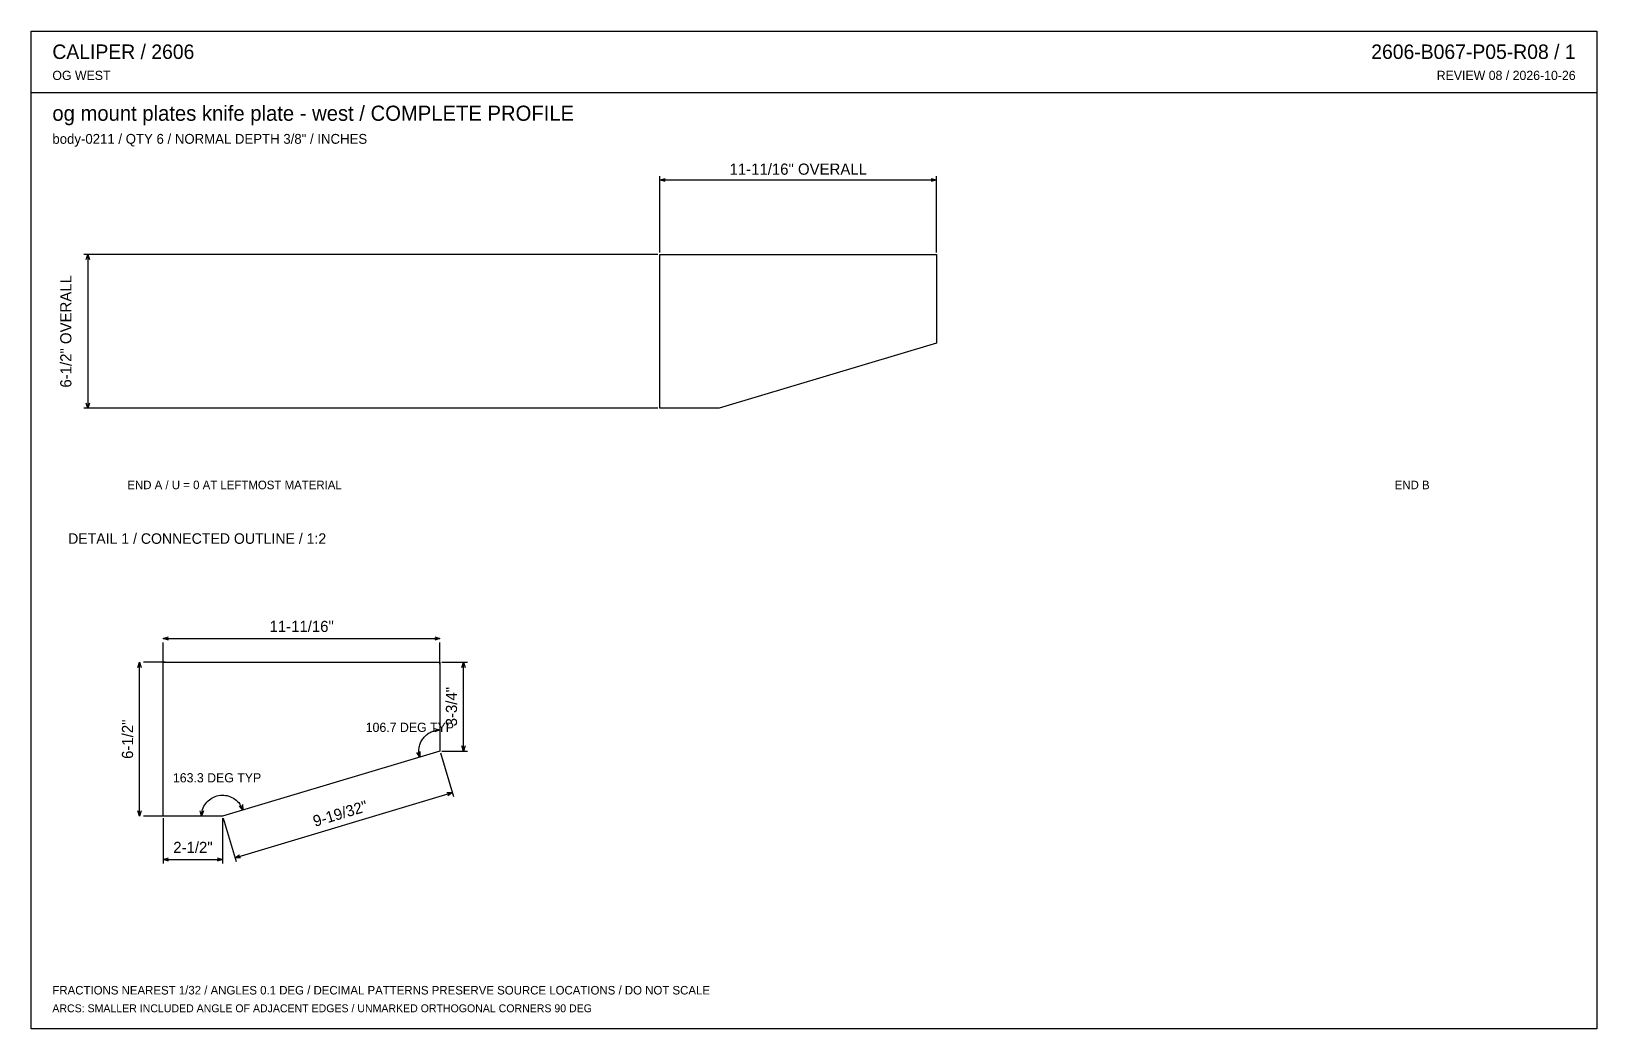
# Model space of a CAD drawing. Header units: inches. Extents: x 0.5 to 33.5, y 0.5 to 21.5.
import ezdxf
from ezdxf.enums import TextEntityAlignment as Align

# ---------------------------------------------------------------- set-up
doc = ezdxf.new("R2010")
doc.units = ezdxf.units.IN
doc.header["$MEASUREMENT"] = 0

msp = doc.modelspace()

# ---------------------------------------------------------------- linework, layer by layer
at = {"layer": 'ANNOTATION'}
for p, q in [((13.746, 16.861), (13.746, 18.472)), ((13.746, 18.389), (13.857, 18.424)), ((13.746, 18.389), (19.587, 18.389)), ((13.857, 18.354), (13.746, 18.389)), ((19.476, 18.424), (19.587, 18.389)), ((19.587, 18.389), (19.476, 18.354)), ((19.587, 16.861), (19.587, 18.472)), ((13.705, 16.819), (1.583, 16.819)), ((1.632, 16.708), (1.667, 16.819)), ((1.667, 16.819), (1.667, 13.569)), ((1.667, 16.819), (1.701, 16.708)), ((13.705, 13.569), (1.583, 13.569)), ((1.667, 13.569), (1.632, 13.681)), ((1.701, 13.681), (1.667, 13.569)), ((3.26, 8.708), (3.371, 8.743)), ((3.26, 8.708), (9.101, 8.708)), ((3.371, 8.674), (3.26, 8.708)), ((3.26, 8.167), (3.26, 8.625)), ((8.99, 8.743), (9.101, 8.708)), ((9.101, 8.708), (8.99, 8.674)), ((9.101, 8.167), (9.101, 8.625)), ((2.725, 8.097), (2.76, 8.208)), ((2.76, 4.958), (2.76, 8.208)), ((2.76, 8.208), (2.795, 8.097)), ((3.302, 8.208), (2.844, 8.208)), ((9.143, 8.208), (9.684, 8.208)), ((9.566, 8.097), (9.601, 8.208)), ((9.601, 6.333), (9.601, 8.208)), ((9.601, 8.208), (9.636, 8.097)), ((8.752, 6.608), (8.767, 6.626)), ((8.767, 6.626), (8.783, 6.644)), ((8.783, 6.644), (8.8, 6.66)), ((8.8, 6.66), (8.817, 6.676)), ((8.817, 6.676), (8.836, 6.69)), ((8.836, 6.69), (8.855, 6.704)), ((8.855, 6.704), (8.875, 6.716)), ((8.875, 6.716), (8.896, 6.728)), ((8.896, 6.728), (8.917, 6.738)), ((8.917, 6.738), (8.939, 6.747)), ((8.939, 6.747), (8.961, 6.755)), ((8.961, 6.755), (8.984, 6.762)), ((8.984, 6.762), (9.007, 6.768)), ((8.989, 6.81), (9.101, 6.778)), ((9.101, 6.778), (8.991, 6.74)), ((9.007, 6.768), (9.03, 6.772)), ((9.03, 6.772), (9.054, 6.775)), ((9.054, 6.775), (9.077, 6.777)), ((9.077, 6.777), (9.101, 6.778)), ((8.675, 6.206), (8.613, 6.304)), ((8.657, 6.346), (8.658, 6.369)), ((8.657, 6.322), (8.657, 6.346)), ((8.658, 6.299), (8.657, 6.322)), ((8.658, 6.369), (8.66, 6.393)), ((8.66, 6.275), (8.658, 6.299)), ((8.66, 6.393), (8.664, 6.416)), ((8.664, 6.416), (8.669, 6.439)), ((8.669, 6.439), (8.676, 6.462)), ((8.68, 6.322), (8.675, 6.206)), ((8.676, 6.462), (8.683, 6.485)), ((8.683, 6.485), (8.692, 6.507)), ((8.692, 6.507), (8.701, 6.528)), ((8.701, 6.528), (8.712, 6.549)), ((8.712, 6.549), (8.724, 6.569)), ((8.724, 6.569), (8.737, 6.589)), ((8.737, 6.589), (8.752, 6.608)), ((9.113, 6.293), (9.388, 5.375)), ((9.143, 6.333), (9.684, 6.333)), ((9.601, 6.333), (9.566, 6.444)), ((9.636, 6.444), (9.601, 6.333)), ((8.664, 6.252), (8.66, 6.275)), ((8.669, 6.229), (8.664, 6.252)), ((8.675, 6.206), (8.669, 6.229)), ((4.205, 5.282), (4.233, 5.305)), ((4.233, 5.305), (4.262, 5.327)), ((4.262, 5.327), (4.292, 5.346)), ((4.292, 5.346), (4.325, 5.362)), ((4.325, 5.362), (4.358, 5.376)), ((4.358, 5.376), (4.393, 5.387)), ((4.393, 5.387), (4.428, 5.395)), ((4.428, 5.395), (4.464, 5.4)), ((4.464, 5.4), (4.5, 5.403)), ((4.5, 5.403), (4.536, 5.402)), ((4.536, 5.402), (4.572, 5.398)), ((4.572, 5.398), (4.608, 5.392)), ((4.608, 5.392), (4.643, 5.383)), ((4.643, 5.383), (4.677, 5.37)), ((4.677, 5.37), (4.71, 5.356)), ((4.71, 5.356), (4.741, 5.338)), ((4.741, 5.338), (4.771, 5.318)), ((4.771, 5.318), (4.8, 5.295)), ((4.773, 4.08), (9.364, 5.455)), ((4.8, 5.295), (4.826, 5.271)), ((9.248, 5.457), (9.364, 5.455)), ((9.364, 5.455), (9.267, 5.39)), ((2.76, 4.958), (2.725, 5.069)), ((2.795, 5.069), (2.76, 4.958)), ((3.302, 4.958), (2.844, 4.958)), ((4.066, 4.958), (4.036, 5.071)), ((4.105, 5.068), (4.066, 4.958)), ((4.066, 4.958), (4.067, 4.994)), ((4.067, 4.994), (4.072, 5.03)), ((4.072, 5.03), (4.079, 5.066)), ((4.079, 5.066), (4.089, 5.101)), ((4.089, 5.101), (4.102, 5.134)), ((4.102, 5.134), (4.118, 5.167)), ((4.118, 5.167), (4.136, 5.198)), ((4.136, 5.198), (4.157, 5.228)), ((4.157, 5.228), (4.18, 5.256)), ((4.18, 5.256), (4.205, 5.282)), ((4.826, 5.271), (4.851, 5.244)), ((4.851, 5.244), (4.873, 5.215)), ((4.936, 5.086), (4.867, 5.18)), ((4.873, 5.215), (4.892, 5.185)), ((4.892, 5.185), (4.91, 5.153)), ((4.91, 5.153), (4.924, 5.12)), ((4.924, 5.12), (4.936, 5.086)), ((4.933, 5.202), (4.936, 5.086)), ((3.26, 4.917), (3.26, 3.958)), ((4.51, 4.917), (4.51, 3.958)), ((4.522, 4.918), (4.797, 4)), ((3.26, 4.042), (3.371, 4.076)), ((3.26, 4.042), (4.51, 4.042)), ((3.371, 4.007), (3.26, 4.042)), ((4.399, 4.076), (4.51, 4.042)), ((4.51, 4.042), (4.399, 4.007)), ((4.773, 4.08), (4.87, 4.145)), ((4.89, 4.079), (4.773, 4.08))]:
    msp.add_line(p, q, dxfattribs=at)
at = {"layer": 'OUTLINE'}
for p, q in [((0.472, 21.528), (33.528, 21.528)), ((0.472, 0.472), (0.472, 21.528)), ((33.528, 21.528), (33.528, 0.472)), ((0.472, 20.236), (33.528, 20.236)), ((13.746, 16.819), (19.587, 16.819)), ((13.746, 13.569), (13.746, 16.819)), ((19.587, 16.819), (19.587, 14.944)), ((19.587, 14.944), (14.996, 13.569)), ((14.996, 13.569), (13.746, 13.569)), ((3.26, 8.208), (9.101, 8.208)), ((3.26, 4.958), (3.26, 8.208)), ((9.101, 8.208), (9.101, 6.333)), ((9.101, 6.333), (4.51, 4.958)), ((4.51, 4.958), (3.26, 4.958)), ((33.528, 0.472), (0.472, 0.472))]:
    msp.add_line(p, q, dxfattribs=at)

# ---------------------------------------------------------------- texts
at = {"layer": 'ANNOTATION'}
for s, height, p in [('CALIPER / 2606', 0.30556, (0.917, 20.944)), ('OG WEST', 0.1944, (0.917, 20.5)), ('og mount plates knife plate - west / COMPLETE PROFILE', 0.31944, (0.917, 19.639)), ('body-0211 / QTY 6 / NORMAL DEPTH 3/8" / INCHES', 0.20833, (0.917, 19.153)), ('END A / U = 0 AT LEFTMOST MATERIAL', 0.18056, (2.5, 11.861)), ('DETAIL 1 / CONNECTED OUTLINE / 1:2', 0.22222, (1.25, 10.708)), ('FRACTIONS NEAREST 1/32 / ANGLES 0.1 DEG / DECIMAL PATTERNS PRESERVE SOURCE LOCATIONS / DO NOT SCALE', 0.18056, (0.917, 1.194)), ('ARCS: SMALLER INCLUDED ANGLE OF ADJACENT EDGES / UNMARKED ORTHOGONAL CORNERS 90 DEG', 0.16667, (0.917, 0.819))]:
    msp.add_text(s, height=height, dxfattribs=at).set_placement(p)
for s, height, p in [('2606-B067-P05-R08 / 1', 0.30556, (33.083, 20.944)), ('REVIEW 08 / 2026-10-26', 0.19444, (33.083, 20.5)), ('END B', 0.1806, (30, 11.861))]:
    msp.add_text(s, height=height, dxfattribs=at).set_placement(p, align=Align.RIGHT)
for s, height, p in [('11-11/16" OVERALL', 0.23611, (16.667, 18.5)), ('11-11/16"', 0.2361, (6.181, 8.847)), ('106.7 DEG TYP', 0.19444, (8.466, 6.737)), ('163.3 DEG TYP', 0.19444, (4.395, 5.672)), ('2-1/2"', 0.2361, (3.885, 4.181))]:
    msp.add_text(s, height=height, dxfattribs=at).set_placement(p, align=Align.CENTER)
for s, height, rotation, p in [('6-1/2" OVERALL', 0.23611, 90, (1.319, 15.194)), ('3-3/4"', 0.2361, 90, (9.462, 7.271)), ('6-1/2"', 0.2361, 90, (2.621, 6.583)), ('9-19/32"', 0.2361, 16.674, (7.029, 4.901))]:
    msp.add_text(s, height=height, rotation=rotation, dxfattribs=at).set_placement(p, align=Align.CENTER)

doc.saveas('drawing.dxf')
